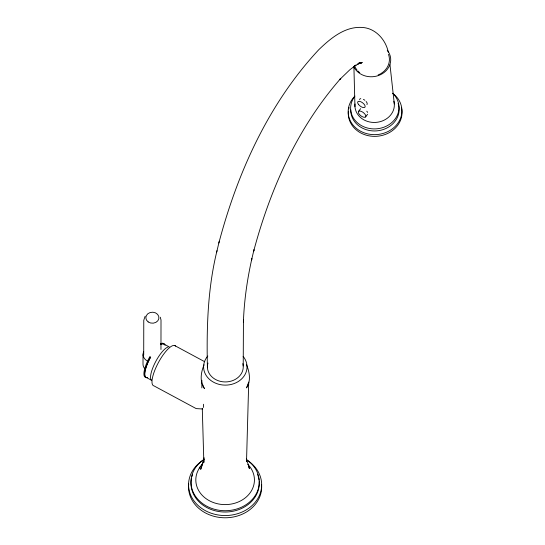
<?xml version="1.0" encoding="UTF-8"?>
<svg xmlns="http://www.w3.org/2000/svg" width="545" height="545" viewBox="0 0 545 545"><rect width="100%" height="100%" fill="white"/><g stroke="black" fill="none" stroke-linecap="round" stroke-linejoin="round"><path stroke-width="0.82" d="M143.022 354.57L143.008 364.258A9.313 7.834 0.1 0 0 144.684 368.584M143.716 354.829L143.771 320.276L145.127 316.223M160.966 349.488L161.013 319.99L160.291 317.224M201.854 387.897L201.868 380.308M207.413 367.739C206.535 328.54 207.563 288.904 217.026 250.652M243.22 365.961L243.445 319.867L243.39 322.19C244.153 300.799 247.185 279.524 251.879 258.65L251.449 260.469L253.99 249.76L253.589 251.483C270.245 188.802 297.754 127.489 340.788 78.385L339.542 79.699L349.727 69.876L355.987 65.066L354.052 66.401L359.666 63.159L358.14 63.847M248.718 382.106L246.517 461.758L246.456 459.408M218.852 243.022C237.443 172.642 268.651 103.4 318.75 49.738C330.331 38.552 344.692 26.398 361.846 27.427C375.246 27.945 385.69 39.506 388.278 52.122M216.603 252.464L219.254 241.299M248.384 382.985L246.538 387.897C251.136 380.955 249.576 372.003 246.531 364.789M204.089 364.782C200.914 372.276 199.429 381.52 204.477 388.592L203.871 387.556M202.352 464.81L200.683 469.374L204.103 457.773L203.85 462.467L202.277 408.253M199.197 468.039L203.224 462.739M358.569 111.35L360.613 108.659M365.545 116.964A4.483 2.044 37.2 0 0 361.567 111.487A4.483 2.044 37.2 0 0 359.06 114.014A4.483 2.044 37.2 0 0 365.545 116.964L367.589 114.273M357.377 64.187L362.296 62.498L359.291 63.118L361.274 63.247L358.603 63.022M202.692 408.988L196.173 408.6L154.037 385.915A22.761 6.608 -61.7 0 1 158.479 362.432A22.761 6.608 -61.7 0 1 175.572 346.061M174.441 345.428L204.75 361.744M163.446 343.793L169.257 346.92M146.435 377.535L151.524 380.274M248.479 465.941L249.385 468.564L246.483 458.611M202.604 384.368L203.244 386.228M389.975 64.739L394.314 103.938M353.896 66.401L354.952 106.67M261.532 484.403A36.556 30.765 0.1 0 1 224.894 517.784A36.556 30.765 0.1 0 1 188.727 484.008M243.131 356.396A21.725 18.285 0.1 0 1 239.616 380.621A21.725 18.285 0.1 0 1 210.615 380.301A21.725 18.285 0.1 0 1 207.815 356.008M247.41 460.416A36.556 30.765 0.1 0 1 251.845 505.78A36.556 30.765 0.1 0 1 197.767 505.188A36.556 30.765 0.1 0 1 203.544 459.939M259.195 481.596A34.144 28.728 0.1 0 1 223.13 511.973A34.144 28.728 0.1 0 1 191.499 478.244M191.86 476.773A34.144 28.728 0.1 0 1 192.569 474.6M257.506 474.232A34.144 28.728 0.1 0 1 258.459 477.134M258.637 477.87A34.144 28.728 0.1 0 1 259.045 480.104M247.103 460.021A34.144 28.728 0.1 0 1 249.644 501.993A34.144 28.728 0.1 0 1 199.708 501.168A34.144 28.728 0.1 0 1 204.137 459.312M247.764 464.286A29.314 24.668 0.1 0 1 245.999 497.265A29.314 24.668 0.1 0 1 206.841 499.213A29.314 24.668 0.1 0 1 200.424 466.643M242.832 363.61A17.931 15.09 0.1 0 1 224.976 381.936A17.931 15.09 0.1 0 1 207.965 363.038M388.476 54.33A17.931 16.132 -10.3 0 1 380.669 73.698M380.063 74.031A17.931 16.132 -10.3 0 1 378.155 74.903M359.741 72.648A17.931 16.132 -10.3 0 1 357.786 70.898M356.934 69.917A17.931 16.132 -10.3 0 1 354.931 66.64M401.406 107.474A26.903 23.381 -3.9 0 1 376.786 136.284A26.903 23.381 -3.9 0 1 348.398 111.153M348.759 108.966A26.903 23.381 -3.9 0 1 349.134 107.529M387.257 50.269A19.191 16.677 -3.9 0 1 380.608 74.645A19.191 16.677 -3.9 0 1 353.698 66.497M392.863 93.454A26.903 23.381 -3.9 0 1 395.166 126.433A26.903 23.381 -3.9 0 1 357.213 129.07A26.903 23.381 -3.9 0 1 354.918 96.09M398.763 105.771A24.212 21.044 -3.9 0 1 376.888 130.855A24.212 21.044 -3.9 0 1 350.755 109.927M398.088 103.373A24.212 21.044 -3.9 0 1 398.572 104.96M392.482 93.188A24.212 21.044 -3.9 0 1 392.754 121.685A24.212 21.044 -3.9 0 1 360.136 124.839A24.212 21.044 -3.9 0 1 354.407 96.874M393.885 101.281A19.729 17.147 -3.9 0 1 375.825 122.407A19.729 17.147 -3.9 0 1 355.013 103.979M203.619 407.449A18.966 5.505 -61.7 0 1 203.517 404.254M147.709 377.419A18.966 5.505 -61.7 0 1 150.679 356.982A19.143 5.559 -61.7 0 0 147.641 377.569M160.632 344.672A18.966 5.505 -61.7 0 1 164.386 344.324M151.306 380.137A18.966 5.505 -61.7 0 1 155.093 362.745A18.966 5.505 -61.7 0 1 167.989 347.042M359.659 99.735A4.483 2.044 37.2 0 1 360.77 98.618M363.44 99.347A4.483 2.044 37.2 0 1 364.884 100.307M366.111 101.493A4.483 2.044 37.2 0 1 366.928 104.572M366.778 111.194A4.483 2.044 37.2 0 1 367.596 112.42M160.68 344.529A19.143 5.559 -61.7 0 1 165.053 345.339M145.631 377.297A19.143 5.559 -61.7 0 1 149.916 356.559M160.502 343.813A19.143 5.559 -61.7 0 1 163.745 343.786M147.32 361.015A9.313 7.834 0.1 0 1 143.662 351.559M148.179 321.925A6.554 5.511 0.1 0 0 158.847 318.675A6.554 5.511 0.1 0 0 150.168 312.523A6.554 5.511 0.1 0 0 148.179 321.925M358.392 104.313A4.483 2.044 37.2 0 0 364.884 107.263A4.483 2.044 37.2 0 0 360.906 101.786A4.483 2.044 37.2 0 0 358.392 104.313"/></g></svg>
